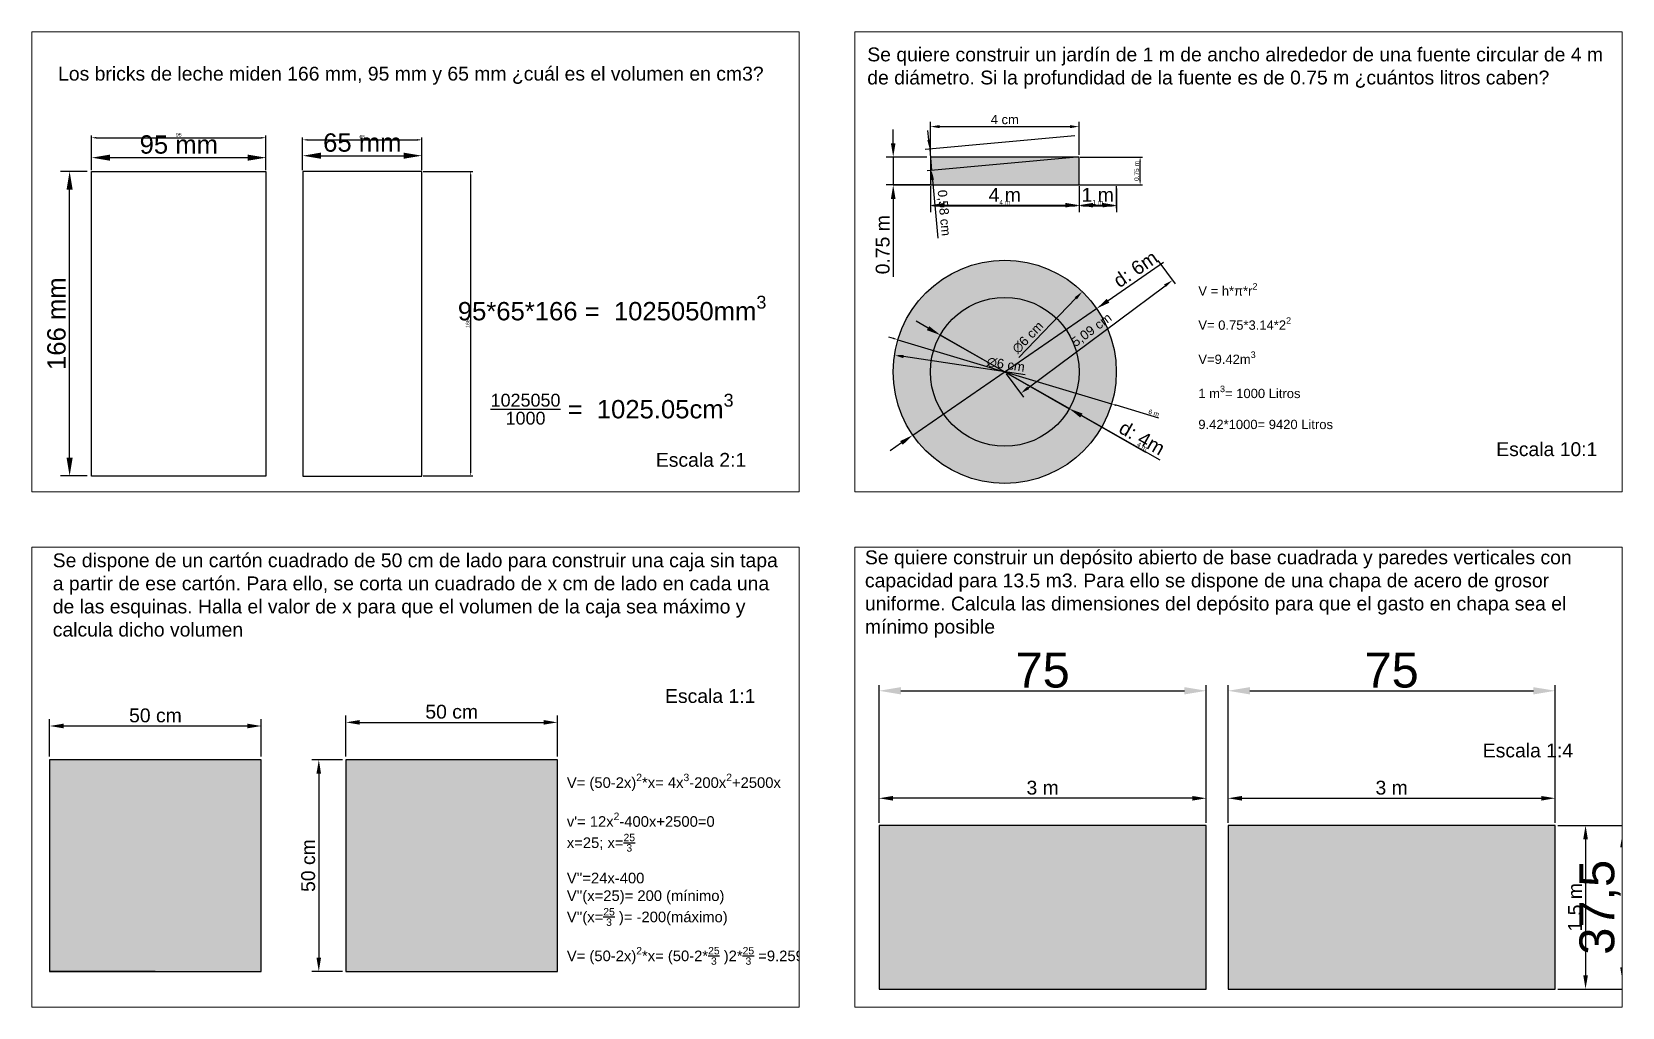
# Paper-space layout 'Presentación1' of a CAD drawing. Header units: millimetres. Extents: x 0 to 287, y 0 to 176.
# The model-space entities are those that its viewports show. They can reach past a viewport. Long polylines and large blocks are cut down to what shows.
import ezdxf

# ---------------------------------------------------------------- set-up
doc = ezdxf.new("R2010")
doc.units = ezdxf.units.MM
for name, color, linetype in [('Agua', 150, 'Continuous'), ('AUX', 252, 'Continuous'), ('Jardín', 80, 'Continuous'), ('Texto', 250, 'Continuous')]:
    doc.layers.add(name, color=color, linetype=linetype)
doc.styles.add('Anotativo', font='arial.ttf')
doc.styles.get("Standard").update_dxf_attribs({"font": 'arial.ttf'})
doc.dimstyles.new('Annotative', dxfattribs={"dimscale": 0, "dimtxt": 2.5, "dimasz": 2.5, "dimexe": 1.25, "dimexo": 0.625, "dimtad": 1, "dimtxsty": 'Standard', "dimcen": 2.5, "dimadec": 0, "dimazin": 0, "dimtfac": 1, "dimtmove": 0, "dimatfit": 3, "dimfxl": 1, "dimarcsym": 0})
doc.dimstyles.new('Ari_m_cm', dxfattribs={"dimtxt": 2.5, "dimasz": 2.5, "dimexe": 1.25, "dimexo": 0.625, "dimtad": 1, "dimlfac": 0.1, "dimtxsty": 'Standard', "dimcen": 2.5, "dimadec": 0, "dimazin": 0, "dimtfac": 1, "dimtmove": 0, "dimatfit": 3, "dimfxl": 1, "dimarcsym": 0})

# ---------------------------------------------------------------- blocks, each defined once
blk = doc.blocks.new('*D17')
at = {"layer": 'AUX', "color": 0, "lineweight": -2, "transparency": 16777216}
for p, q in [((3.22, 45.26), (3.22, 51.99)), ((41.4, 45.26), (41.4, 51.99)), ((5.72, 50.74), (38.9, 50.74))]:
    blk.add_line(p, q, dxfattribs=at)
at = {"layer": 'AUX', "color": 0, "transparency": 16777216}
for points in [[(5.72, 51.16), (5.72, 50.32), (3.22, 50.74)], [(38.9, 51.16), (38.9, 50.32), (41.4, 50.74)]]:
    blk.add_solid(points, dxfattribs=at)
at = {"layer": 'Defpoints', "color": 0, "transparency": 16777216}
for p in [(41.4, 50.74), (3.22, 44.64), (41.4, 44.64)]:
    blk.add_point(p, dxfattribs=at)
at = {"layer": 'AUX', "color": 0, "transparency": 16777216, "insert": (22.31, 52.64), "char_height": 2.5, "attachment_point": 5}
blk.add_mtext('50 cm', dxfattribs=at)
blk = doc.blocks.new('*D18')
at = {"layer": 'AUX', "color": 0, "lineweight": -2, "transparency": 16777216}
for p, q in [((56.67, 45.26), (56.67, 52.64)), ((94.86, 45.26), (94.86, 52.64)), ((59.17, 51.39), (92.36, 51.39))]:
    blk.add_line(p, q, dxfattribs=at)
at = {"layer": 'AUX', "color": 0, "transparency": 16777216}
for points in [[(59.17, 51.81), (59.17, 50.98), (56.67, 51.39)], [(92.36, 51.81), (92.36, 50.98), (94.86, 51.39)]]:
    blk.add_solid(points, dxfattribs=at)
at = {"layer": 'Defpoints', "color": 0, "transparency": 16777216}
for p in [(94.86, 51.39), (56.67, 44.64), (94.86, 44.64)]:
    blk.add_point(p, dxfattribs=at)
at = {"layer": 'AUX', "color": 0, "transparency": 16777216, "insert": (75.77, 53.3), "char_height": 2.5, "width": 10.4717, "attachment_point": 5}
blk.add_mtext('50 cm', dxfattribs=at)
blk = doc.blocks.new('*D19')
at = {"layer": 'AUX', "color": 0, "lineweight": -2, "transparency": 16777216}
for p, q in [((56.05, 44.64), (50.54, 44.64)), ((51.79, 42.14), (51.79, 8.95)), ((56.05, 6.45), (50.54, 6.45))]:
    blk.add_line(p, q, dxfattribs=at)
at = {"layer": 'AUX', "color": 0, "transparency": 16777216}
for points in [[(51.37, 42.14), (52.2, 42.14), (51.79, 44.64)], [(51.37, 8.95), (52.2, 8.95), (51.79, 6.45)]]:
    blk.add_solid(points, dxfattribs=at)
at = {"layer": 'Defpoints', "color": 0, "transparency": 16777216}
for p in [(56.67, 44.64), (51.79, 6.45), (56.67, 6.45)]:
    blk.add_point(p, dxfattribs=at)
at = {"layer": 'AUX', "color": 0, "transparency": 16777216, "insert": (49.88, 25.55), "char_height": 2.5, "attachment_point": 5, "rotation": 90}
blk.add_mtext('50 cm', dxfattribs=at)
blk = doc.blocks.new('*D23')
at = {"layer": 'AUX', "color": 0, "lineweight": -2, "transparency": 16777216}
for p, q in [((275.54, 32.79), (281.64, 32.79)), ((280.39, 30.29), (280.39, 5.77)), ((275.54, 3.27), (281.64, 3.27))]:
    blk.add_line(p, q, dxfattribs=at)
at = {"layer": 'AUX', "color": 0, "transparency": 16777216}
for points in [[(279.97, 30.29), (280.81, 30.29), (280.39, 32.79)], [(279.97, 5.77), (280.81, 5.77), (280.39, 3.27)]]:
    blk.add_solid(points, dxfattribs=at)
at = {"layer": 'Defpoints', "color": 0, "transparency": 16777216}
for p in [(274.91, 32.79), (274.91, 3.27), (280.39, 3.27)]:
    blk.add_point(p, dxfattribs=at)
at = {"layer": 'AUX', "color": 0, "transparency": 16777216, "insert": (278.49, 18.03), "char_height": 2.5, "attachment_point": 5, "rotation": 90}
blk.add_mtext('1.5 m', dxfattribs=at)
blk = doc.blocks.new('*D24')
at = {"layer": 'AUX', "color": 0, "lineweight": -2, "transparency": 16777216}
for p, q in [((152.89, 33.41), (152.89, 38.95)), ((209.44, 37.7), (155.39, 37.7)), ((211.94, 33.41), (211.94, 38.95))]:
    blk.add_line(p, q, dxfattribs=at)
at = {"layer": 'AUX', "color": 0, "transparency": 16777216}
for points in [[(155.39, 38.11), (155.39, 37.28), (152.89, 37.7)], [(209.44, 38.11), (209.44, 37.28), (211.94, 37.7)]]:
    blk.add_solid(points, dxfattribs=at)
at = {"layer": 'Defpoints', "color": 0, "transparency": 16777216}
for p in [(152.89, 37.7), (152.89, 32.79), (211.94, 32.79)]:
    blk.add_point(p, dxfattribs=at)
at = {"layer": 'AUX', "color": 0, "transparency": 16777216, "insert": (182.41, 39.6), "char_height": 2.5, "attachment_point": 5}
blk.add_mtext('3 m', dxfattribs=at)
blk = doc.blocks.new('*D25')
at = {"layer": 'AUX', "color": 0, "lineweight": -2, "transparency": 16777216}
for p, q in [((215.87, 33.41), (215.87, 38.95)), ((218.37, 37.7), (272.41, 37.7)), ((274.91, 33.41), (274.91, 38.95))]:
    blk.add_line(p, q, dxfattribs=at)
at = {"layer": 'AUX', "color": 0, "transparency": 16777216}
for points in [[(218.37, 38.11), (218.37, 37.28), (215.87, 37.7)], [(272.41, 38.11), (272.41, 37.28), (274.91, 37.7)]]:
    blk.add_solid(points, dxfattribs=at)
at = {"layer": 'Defpoints', "color": 0, "transparency": 16777216}
for p in [(274.91, 37.7), (215.87, 32.79), (274.91, 32.79)]:
    blk.add_point(p, dxfattribs=at)
at = {"layer": 'AUX', "color": 0, "transparency": 16777216, "insert": (245.39, 39.6), "char_height": 2.5, "attachment_point": 5}
blk.add_mtext('3 m', dxfattribs=at)
blk = doc.blocks.new('*D39')
at = {"layer": 'AUX', "color": 0, "lineweight": -2, "transparency": 16777216}
for p, q in [((162.16, 147.74), (162.16, 143.46)), ((189, 147.74), (189, 143.46)), ((164.66, 144.71), (186.5, 144.71))]:
    blk.add_line(p, q, dxfattribs=at)
at = {"layer": 'AUX', "color": 0, "transparency": 16777216}
for points in [[(164.66, 145.13), (164.66, 144.3), (162.16, 144.71)], [(186.5, 145.13), (186.5, 144.3), (189, 144.71)]]:
    blk.add_solid(points, dxfattribs=at)
at = {"layer": 'Defpoints', "color": 0, "transparency": 16777216}
for p in [(162.16, 148.36), (189, 148.36), (189, 144.71)]:
    blk.add_point(p, dxfattribs=at)
at = {"layer": 'AUX', "color": 0, "transparency": 16777216, "insert": (175.58, 146.59), "char_height": 2.5, "attachment_point": 5}
blk.add_mtext('4 m', dxfattribs=at)
blk = doc.blocks.new('*D40')
at = {"layer": 'AUX', "color": 0, "lineweight": -2, "transparency": 16777216}
for p, q in [((189, 147.74), (189, 143.46)), ((195.72, 147.74), (195.72, 143.46)), ((191.5, 144.71), (193.22, 144.71))]:
    blk.add_line(p, q, dxfattribs=at)
at = {"layer": 'AUX', "color": 0, "transparency": 16777216}
for points in [[(191.5, 145.13), (191.5, 144.3), (189, 144.71)], [(193.22, 145.13), (193.22, 144.3), (195.72, 144.71)]]:
    blk.add_solid(points, dxfattribs=at)
at = {"layer": 'Defpoints', "color": 0, "transparency": 16777216}
for p in [(189, 148.36), (195.72, 148.36), (195.72, 144.71)]:
    blk.add_point(p, dxfattribs=at)
at = {"layer": 'AUX', "color": 0, "transparency": 16777216, "insert": (192.36, 146.59), "char_height": 2.5, "attachment_point": 5}
blk.add_mtext('1 m', dxfattribs=at)
blk = doc.blocks.new('*D41')
at = {"layer": 'AUX', "color": 0, "lineweight": -2, "transparency": 16777216}
for p, q in [((155.45, 155.9), (155.45, 158.4)), ((161.54, 153.4), (154.2, 153.4)), ((155.45, 153.4), (155.45, 148.36)), ((161.54, 148.36), (154.2, 148.36)), ((155.45, 145.86), (155.45, 131.81))]:
    blk.add_line(p, q, dxfattribs=at)
at = {"layer": 'AUX', "color": 0, "transparency": 16777216}
for points in [[(155.03, 155.9), (155.87, 155.9), (155.45, 153.4)], [(155.03, 145.86), (155.87, 145.86), (155.45, 148.36)]]:
    blk.add_solid(points, dxfattribs=at)
at = {"layer": 'Defpoints', "color": 0, "transparency": 16777216}
for p in [(162.16, 153.4), (155.45, 148.36), (162.16, 148.36)]:
    blk.add_point(p, dxfattribs=at)
at = {"layer": 'AUX', "color": 0, "transparency": 16777216, "insert": (153.55, 137.58), "char_height": 2.5, "attachment_point": 5, "rotation": 90}
blk.add_mtext('0.75 m', dxfattribs=at)
blk = doc.blocks.new('*D42')
at = {"layer": 'AUX', "color": 0, "lineweight": -2, "transparency": 16777216}
for p, q in [((161.74, 122.52), (159.57, 123.76)), ((163.91, 121.29), (187.24, 108)), ((203.6, 98.68), (189.41, 106.76))]:
    blk.add_line(p, q, dxfattribs=at)
at = {"layer": 'AUX', "color": 0, "transparency": 16777216}
for points in [[(161.95, 122.89), (161.53, 122.16), (163.91, 121.29)], [(189.62, 107.12), (189.2, 106.4), (187.24, 108)]]:
    blk.add_solid(points, dxfattribs=at)
at = {"layer": 'Defpoints', "color": 0, "transparency": 16777216}
for p in [(163.91, 121.29), (187.24, 108)]:
    blk.add_point(p, dxfattribs=at)
at = {"layer": 'AUX', "color": 0, "transparency": 16777216, "insert": (200.35, 102.71), "char_height": 2.5, "attachment_point": 5, "rotation": 330.3316}
blk.add_mtext('d: 4m', dxfattribs=at)
blk = doc.blocks.new('*D43')
at = {"layer": 'AUX', "color": 0, "lineweight": -2, "transparency": 16777216}
for p, q in [((204.22, 134.36), (194.22, 127.48)), ((158.99, 103.23), (192.16, 126.06)), ((156.93, 101.81), (154.87, 100.39))]:
    blk.add_line(p, q, dxfattribs=at)
at = {"layer": 'AUX', "color": 0, "transparency": 16777216}
for points in [[(193.98, 127.82), (194.46, 127.13), (192.16, 126.06)], [(156.7, 102.15), (157.17, 101.47), (158.99, 103.23)]]:
    blk.add_solid(points, dxfattribs=at)
at = {"layer": 'Defpoints', "color": 0, "transparency": 16777216}
for p in [(192.16, 126.06), (158.99, 103.23)]:
    blk.add_point(p, dxfattribs=at)
at = {"layer": 'AUX', "color": 0, "transparency": 16777216, "insert": (199.17, 133.19), "char_height": 2.5, "attachment_point": 5, "rotation": 34.5389}
blk.add_mtext('d: 6m', dxfattribs=at)
blk = doc.blocks.new('*D5')
at = {"layer": 'AUX', "color": 0, "lineweight": -2, "transparency": 16777216}
for p, q in [((4971.69, 4566.3), (4971.69, 4585.24)), ((4974.19, 4583.99), (5064.19, 4583.99)), ((5066.69, 4566.3), (5066.69, 4585.24))]:
    blk.add_line(p, q, dxfattribs=at)
at = {"layer": 'AUX', "color": 0, "transparency": 16777216}
for points in [[(4974.19, 4584.41), (4974.19, 4583.57), (4971.69, 4583.99)], [(5064.19, 4584.41), (5064.19, 4583.57), (5066.69, 4583.99)]]:
    blk.add_solid(points, dxfattribs=at)
at = {"layer": 'Defpoints', "color": 0, "transparency": 16777216}
for p in [(5066.69, 4583.99), (4971.69, 4565.68), (5066.69, 4565.68)]:
    blk.add_point(p, dxfattribs=at)
at = {"layer": 'AUX', "color": 0, "transparency": 16777216, "insert": (5019.19, 4585.64), "char_height": 2, "attachment_point": 5}
blk.add_mtext('95', dxfattribs=at)
blk = doc.blocks.new('*D6')
at = {"layer": 'AUX', "color": 0, "lineweight": -2, "transparency": 16777216}
for p, q in [((5086.69, 4566.3), (5086.69, 4584.1)), ((5089.19, 4582.85), (5149.19, 4582.85)), ((5151.69, 4566.3), (5151.69, 4584.1))]:
    blk.add_line(p, q, dxfattribs=at)
at = {"layer": 'AUX', "color": 0, "transparency": 16777216}
for points in [[(5089.19, 4583.27), (5089.19, 4582.43), (5086.69, 4582.85)], [(5149.19, 4583.27), (5149.19, 4582.43), (5151.69, 4582.85)]]:
    blk.add_solid(points, dxfattribs=at)
at = {"layer": 'Defpoints', "color": 0, "transparency": 16777216}
for p in [(5151.69, 4582.85), (5086.69, 4565.68), (5151.69, 4565.68)]:
    blk.add_point(p, dxfattribs=at)
at = {"layer": 'AUX', "color": 0, "transparency": 16777216, "insert": (5119.19, 4584.5), "char_height": 2, "attachment_point": 5}
blk.add_mtext('65', dxfattribs=at)
blk = doc.blocks.new('*D7')
at = {"layer": 'AUX', "color": 0, "lineweight": -2, "transparency": 16777216}
for p, q in [((5152.32, 4565.68), (5179.5, 4565.68)), ((5178.25, 4402.18), (5178.25, 4563.18)), ((5152.32, 4399.68), (5179.5, 4399.68))]:
    blk.add_line(p, q, dxfattribs=at)
at = {"layer": 'AUX', "color": 0, "transparency": 16777216}
for points in [[(5177.83, 4563.18), (5178.66, 4563.18), (5178.25, 4565.68)], [(5177.83, 4402.18), (5178.66, 4402.18), (5178.25, 4399.68)]]:
    blk.add_solid(points, dxfattribs=at)
at = {"layer": 'Defpoints', "color": 0, "transparency": 16777216}
for p in [(5151.69, 4565.68), (5178.25, 4565.68), (5151.69, 4399.68)]:
    blk.add_point(p, dxfattribs=at)
at = {"layer": 'AUX', "color": 0, "transparency": 16777216, "insert": (5176.6, 4482.68), "char_height": 2, "attachment_point": 5, "rotation": 90}
blk.add_mtext('166', dxfattribs=at)
blk = doc.blocks.new('*D11')
at = {"layer": 'AUX', "color": 0, "lineweight": -2, "transparency": 16777216}
for p, q in [((7633.76, 4770.02), (7633.76, 4801.53)), ((7708.76, 4770.02), (7708.76, 4801.53)), ((7638.76, 4800.28), (7703.76, 4800.28))]:
    blk.add_line(p, q, dxfattribs=at)
at = {"layer": 'AUX', "color": 0, "transparency": 16777216}
for points in [[(7638.76, 4801.11), (7638.76, 4799.44), (7633.76, 4800.28)], [(7703.76, 4801.11), (7703.76, 4799.44), (7708.76, 4800.28)]]:
    blk.add_solid(points, dxfattribs=at)
at = {"layer": 'Defpoints', "color": 0, "transparency": 16777216}
for p in [(7708.76, 4800.28), (7633.76, 4769.4), (7708.76, 4769.4)]:
    blk.add_point(p, dxfattribs=at)
at = {"layer": 'AUX', "color": 0, "transparency": 16777216, "insert": (7671.26, 4804.97), "char_height": 8, "attachment_point": 5}
blk.add_mtext('75', dxfattribs=at)
blk = doc.blocks.new('*D12')
at = {"layer": 'AUX', "color": 0, "lineweight": -2, "transparency": 16777216}
for p, q in [((7713.76, 4770.02), (7713.76, 4801.53)), ((7788.76, 4770.02), (7788.76, 4801.53)), ((7718.76, 4800.28), (7783.76, 4800.28))]:
    blk.add_line(p, q, dxfattribs=at)
at = {"layer": 'AUX', "color": 0, "transparency": 16777216}
for points in [[(7718.76, 4801.11), (7718.76, 4799.44), (7713.76, 4800.28)], [(7783.76, 4801.11), (7783.76, 4799.44), (7788.76, 4800.28)]]:
    blk.add_solid(points, dxfattribs=at)
at = {"layer": 'Defpoints', "color": 0, "transparency": 16777216}
for p in [(7788.76, 4800.28), (7713.76, 4769.4), (7788.76, 4769.4)]:
    blk.add_point(p, dxfattribs=at)
at = {"layer": 'AUX', "color": 0, "transparency": 16777216, "insert": (7751.26, 4804.97), "char_height": 8, "attachment_point": 5}
blk.add_mtext('75', dxfattribs=at)
blk = doc.blocks.new('*D13')
at = {"layer": 'AUX', "color": 0, "lineweight": -2, "transparency": 16777216}
for p, q in [((7789.38, 4769.4), (7805.74, 4769.4)), ((7804.49, 4764.4), (7804.49, 4736.9)), ((7789.38, 4731.9), (7805.74, 4731.9))]:
    blk.add_line(p, q, dxfattribs=at)
at = {"layer": 'AUX', "color": 0, "transparency": 16777216}
for points in [[(7803.66, 4764.4), (7805.32, 4764.4), (7804.49, 4769.4)], [(7803.66, 4736.9), (7805.32, 4736.9), (7804.49, 4731.9)]]:
    blk.add_solid(points, dxfattribs=at)
at = {"layer": 'Defpoints', "color": 0, "transparency": 16777216}
for p in [(7788.76, 4769.4), (7788.76, 4731.9), (7804.49, 4731.9)]:
    blk.add_point(p, dxfattribs=at)
at = {"layer": 'AUX', "color": 0, "transparency": 16777216, "insert": (7799.06, 4750.65), "char_height": 8, "attachment_point": 5, "rotation": 90}
blk.add_mtext('37,5', dxfattribs=at)
blk = doc.blocks.new('*D14')
at = {"layer": 'AUX', "color": 0, "lineweight": -2, "transparency": 16777216}
for p, q in [((4971.69, 4568.18), (4971.69, 4578.14)), ((5066.69, 4568.18), (5066.69, 4578.14)), ((4981.69, 4573.14), (5056.69, 4573.14))]:
    blk.add_line(p, q, dxfattribs=at)
at = {"layer": 'AUX', "color": 0, "transparency": 16777216}
for points in [[(4981.69, 4574.81), (4981.69, 4571.48), (4971.69, 4573.14)], [(5056.69, 4574.81), (5056.69, 4571.48), (5066.69, 4573.14)]]:
    blk.add_solid(points, dxfattribs=at)
at = {"layer": 'Defpoints', "color": 0, "transparency": 16777216}
for p in [(5066.69, 4573.14), (4971.69, 4565.68), (5066.69, 4565.68)]:
    blk.add_point(p, dxfattribs=at)
at = {"layer": 'AUX', "color": 0, "transparency": 16777216, "insert": (5019.19, 4580.25), "char_height": 10, "attachment_point": 5}
blk.add_mtext('95 mm', dxfattribs=at)
blk = doc.blocks.new('*D15')
at = {"layer": 'AUX', "color": 0, "lineweight": -2, "transparency": 16777216}
for p, q in [((5086.69, 4568.18), (5086.69, 4579.21)), ((5151.69, 4568.18), (5151.69, 4579.21)), ((5096.69, 4574.21), (5141.69, 4574.21))]:
    blk.add_line(p, q, dxfattribs=at)
at = {"layer": 'AUX', "color": 0, "transparency": 16777216}
for points in [[(5096.69, 4575.88), (5096.69, 4572.54), (5086.69, 4574.21)], [(5141.69, 4575.88), (5141.69, 4572.54), (5151.69, 4574.21)]]:
    blk.add_solid(points, dxfattribs=at)
at = {"layer": 'Defpoints', "color": 0, "transparency": 16777216}
for p in [(5151.69, 4574.21), (5086.69, 4565.68), (5151.69, 4565.68)]:
    blk.add_point(p, dxfattribs=at)
at = {"layer": 'AUX', "color": 0, "transparency": 16777216, "insert": (5119.19, 4581.32), "char_height": 10, "attachment_point": 5}
blk.add_mtext('65 mm', dxfattribs=at)
blk = doc.blocks.new('*D16')
at = {"layer": 'AUX', "color": 0, "lineweight": -2, "transparency": 16777216}
for p, q in [((4969.19, 4565.68), (4954.68, 4565.68)), ((4959.68, 4409.68), (4959.68, 4555.68)), ((4969.19, 4399.68), (4954.68, 4399.68))]:
    blk.add_line(p, q, dxfattribs=at)
at = {"layer": 'AUX', "color": 0, "transparency": 16777216}
for points in [[(4958.01, 4555.68), (4961.35, 4555.68), (4959.68, 4565.68)], [(4958.01, 4409.68), (4961.35, 4409.68), (4959.68, 4399.68)]]:
    blk.add_solid(points, dxfattribs=at)
at = {"layer": 'Defpoints', "color": 0, "transparency": 16777216}
for p in [(4959.68, 4565.68), (4971.69, 4565.68), (4971.69, 4399.68)]:
    blk.add_point(p, dxfattribs=at)
at = {"layer": 'AUX', "color": 0, "transparency": 16777216, "insert": (4952.57, 4482.68), "char_height": 10, "attachment_point": 5, "rotation": 90}
blk.add_mtext('166 mm', dxfattribs=at)
blk = doc.blocks.new('*D26')
at = {"layer": 'Defpoints', "color": 0, "transparency": 16777216}
for p in [(5517.72, 4521.93), (5577.05, 4512.99)]:
    blk.add_point(p, dxfattribs=at)
at = {"layer": 'Texto', "color": 0, "lineweight": -2, "transparency": 16777216}
blk.add_line((5552.91, 4516.63), (5520.19, 4521.56), dxfattribs=at)
at = {"layer": 'Texto', "color": 0, "transparency": 16777216}
blk.add_solid([(5520.25, 4521.97), (5520.13, 4521.15), (5517.72, 4521.93)], dxfattribs=at)
at = {"layer": 'Texto', "color": 0, "transparency": 16777216, "insert": (5547.68, 4519.41), "char_height": 2.5, "attachment_point": 5, "rotation": 351.4286}
blk.add_mtext('∅6 cm', dxfattribs=at)
blk = doc.blocks.new('*D27')
at = {"layer": 'Defpoints', "color": 0, "transparency": 16777216}
for p in [(5588.19, 4547.88), (5592.5, 4542.1), (5547.38, 4517.46)]:
    blk.add_point(p, dxfattribs=at)
at = {"layer": 'Texto', "color": 0, "lineweight": -2, "transparency": 16777216}
for p, q in [((5588.56, 4547.38), (5593.25, 4541.1)), ((5553.7, 4513.18), (5590.49, 4540.61)), ((5547.76, 4516.96), (5552.44, 4510.68))]:
    blk.add_line(p, q, dxfattribs=at)
at = {"layer": 'Texto', "color": 0, "transparency": 16777216}
for points in [[(5590.24, 4540.94), (5590.74, 4540.27), (5592.5, 4542.1)], [(5553.45, 4513.51), (5553.95, 4512.84), (5551.69, 4511.68)]]:
    blk.add_solid(points, dxfattribs=at)
at = {"layer": 'Texto', "color": 0, "transparency": 16777216, "insert": (5570.82, 4528.6), "char_height": 2.5, "attachment_point": 5, "rotation": 36.7007}
blk.add_mtext('5,09 cm', dxfattribs=at)
blk = doc.blocks.new('*D28')
at = {"layer": 'Defpoints', "color": 0, "transparency": 16777216}
for p in [(5568.23, 4539.03), (5526.53, 4495.89)]:
    blk.add_point(p, dxfattribs=at)
at = {"layer": 'Texto', "color": 0, "lineweight": -2, "transparency": 16777216}
blk.add_line((5551.13, 4521.34), (5566.5, 4537.23), dxfattribs=at)
at = {"layer": 'Texto', "color": 0, "transparency": 16777216}
blk.add_solid([(5566.2, 4537.52), (5566.8, 4536.94), (5568.23, 4539.03)], dxfattribs=at)
at = {"layer": 'Texto', "color": 0, "transparency": 16777216, "insert": (5553.59, 4526.72), "char_height": 2.5, "attachment_point": 5, "rotation": 45.9739}
blk.add_mtext('∅6 cm', dxfattribs=at)
blk = doc.blocks.new('*D29')
at = {"layer": 'Defpoints', "color": 0, "transparency": 16777216}
for p in [(5567.39, 4583.4), (5527.39, 4575.21), (5567.39, 4575.21)]:
    blk.add_point(p, dxfattribs=at)
at = {"layer": 'Texto', "color": 0, "lineweight": -2, "transparency": 16777216}
for p, q in [((5527.39, 4575.83), (5527.39, 4584.65)), ((5529.89, 4583.4), (5564.89, 4583.4)), ((5567.39, 4575.83), (5567.39, 4584.65))]:
    blk.add_line(p, q, dxfattribs=at)
at = {"layer": 'Texto', "color": 0, "transparency": 16777216}
for points in [[(5529.89, 4583.81), (5529.89, 4582.98), (5527.39, 4583.4)], [(5564.89, 4583.81), (5564.89, 4582.98), (5567.39, 4583.4)]]:
    blk.add_solid(points, dxfattribs=at)
at = {"layer": 'Texto', "color": 0, "transparency": 16777216, "insert": (5547.39, 4585.29), "char_height": 2.5, "attachment_point": 5}
blk.add_mtext('4 cm', dxfattribs=at)
blk = doc.blocks.new('*D30')
at = {"layer": 'Defpoints', "color": 0, "transparency": 16777216}
for p in [(5566.87, 4580.98), (5567.39, 4575.21), (5527.72, 4571.59)]:
    blk.add_point(p, dxfattribs=at)
at = {"layer": 'Texto', "color": 0, "lineweight": -2, "transparency": 16777216}
for p, q in [((5566.25, 4580.92), (5525.95, 4577.25)), ((5526.97, 4579.85), (5526.74, 4582.34)), ((5527.2, 4577.36), (5527.72, 4571.59)), ((5566.77, 4575.15), (5526.48, 4571.48)), ((5527.95, 4569.1), (5529.39, 4553.36))]:
    blk.add_line(p, q, dxfattribs=at)
at = {"layer": 'Texto', "color": 0, "transparency": 16777216}
for points in [[(5527.39, 4579.89), (5526.56, 4579.81), (5527.2, 4577.36)], [(5528.37, 4569.14), (5527.54, 4569.06), (5527.72, 4571.59)]]:
    blk.add_solid(points, dxfattribs=at)
at = {"layer": 'Texto', "color": 0, "transparency": 16777216, "insert": (5530.9, 4560.18), "char_height": 2.5, "attachment_point": 5, "rotation": 275.2103}
blk.add_mtext('0,58 cm', dxfattribs=at)
blk = doc.blocks.new('*D34')
at = {"layer": 'AUX', "color": 0, "lineweight": -2, "transparency": 16777216}
for p, q in [((5527.39, 4567.39), (5527.39, 4561.48)), ((5567.39, 4567.39), (5567.39, 4561.48)), ((5528.64, 4562.1), (5566.14, 4562.1))]:
    blk.add_line(p, q, dxfattribs=at)
at = {"layer": 'AUX', "color": 0, "transparency": 16777216}
for points in [[(5528.64, 4562.31), (5528.64, 4561.89), (5527.39, 4562.1)], [(5566.14, 4562.31), (5566.14, 4561.89), (5567.39, 4562.1)]]:
    blk.add_solid(points, dxfattribs=at)
at = {"layer": 'Defpoints', "color": 0, "transparency": 16777216}
for p in [(5527.39, 4567.71), (5567.39, 4567.71), (5567.39, 4562.1)]:
    blk.add_point(p, dxfattribs=at)
at = {"layer": 'AUX', "color": 0, "transparency": 16777216, "insert": (5547.39, 4563.04), "char_height": 1.25, "width": 3.6494, "attachment_point": 5}
blk.add_mtext('4 m', dxfattribs=at)
blk = doc.blocks.new('*D35')
at = {"layer": 'AUX', "color": 0, "lineweight": -2, "transparency": 16777216}
for p, q in [((5567.71, 4575.21), (5584.41, 4575.21)), ((5583.79, 4568.96), (5583.79, 4573.96)), ((5567.71, 4567.71), (5584.41, 4567.71))]:
    blk.add_line(p, q, dxfattribs=at)
at = {"layer": 'AUX', "color": 0, "transparency": 16777216}
for points in [[(5583.58, 4573.96), (5584, 4573.96), (5583.79, 4575.21)], [(5583.58, 4568.96), (5584, 4568.96), (5583.79, 4567.71)]]:
    blk.add_solid(points, dxfattribs=at)
at = {"layer": 'Defpoints', "color": 0, "transparency": 16777216}
for p in [(5567.39, 4575.21), (5583.79, 4575.21), (5567.39, 4567.71)]:
    blk.add_point(p, dxfattribs=at)
at = {"layer": 'AUX', "color": 0, "transparency": 16777216, "insert": (5582.84, 4571.46), "char_height": 1.25, "attachment_point": 5, "rotation": 90}
blk.add_mtext('0.75 m', dxfattribs=at)
blk = doc.blocks.new('*D36')
at = {"layer": 'AUX', "color": 0, "lineweight": -2, "transparency": 16777216}
for p, q in [((5517.46, 4526.45), (5516.26, 4526.81)), ((5518.65, 4526.09), (5576.11, 4508.83)), ((5588.8, 4505.02), (5577.31, 4508.47))]:
    blk.add_line(p, q, dxfattribs=at)
at = {"layer": 'AUX', "color": 0, "transparency": 16777216}
for points in [[(5517.52, 4526.65), (5517.4, 4526.26), (5518.65, 4526.09)], [(5577.37, 4508.67), (5577.25, 4508.27), (5576.11, 4508.83)]]:
    blk.add_solid(points, dxfattribs=at)
at = {"layer": 'Defpoints', "color": 0, "transparency": 16777216}
for p in [(5518.65, 4526.09), (5576.11, 4508.83)]:
    blk.add_point(p, dxfattribs=at)
at = {"layer": 'AUX', "color": 0, "transparency": 16777216, "insert": (5587.47, 4506.41), "char_height": 1.25, "width": 4.9591, "attachment_point": 5, "rotation": 343.2746}
blk.add_mtext('6 m', dxfattribs=at)
blk = doc.blocks.new('*D37')
at = {"layer": 'AUX', "color": 0, "lineweight": -2, "transparency": 16777216}
for p, q in [((5528.94, 4528.01), (5527.85, 4528.63)), ((5530.02, 4527.39), (5564.75, 4507.53)), ((5585.35, 4495.75), (5565.83, 4506.91))]:
    blk.add_line(p, q, dxfattribs=at)
at = {"layer": 'AUX', "color": 0, "transparency": 16777216}
for points in [[(5529.04, 4528.19), (5528.83, 4527.83), (5530.02, 4527.39)], [(5565.93, 4507.09), (5565.73, 4506.73), (5564.75, 4507.53)]]:
    blk.add_solid(points, dxfattribs=at)
at = {"layer": 'Defpoints', "color": 0, "transparency": 16777216}
for p in [(5530.02, 4527.39), (5564.75, 4507.53)]:
    blk.add_point(p, dxfattribs=at)
at = {"layer": 'AUX', "color": 0, "transparency": 16777216, "insert": (5584.34, 4497.41), "char_height": 1.25, "width": 4.9591, "attachment_point": 5, "rotation": 330.2339}
blk.add_mtext('4 m', dxfattribs=at)
blk = doc.blocks.new('*D38')
at = {"layer": 'AUX', "color": 0, "lineweight": -2, "transparency": 16777216}
for p, q in [((5567.39, 4567.39), (5567.39, 4561.48)), ((5577.39, 4567.39), (5577.39, 4561.48)), ((5568.64, 4562.1), (5576.14, 4562.1))]:
    blk.add_line(p, q, dxfattribs=at)
at = {"layer": 'AUX', "color": 0, "transparency": 16777216}
for points in [[(5568.64, 4562.31), (5568.64, 4561.89), (5567.39, 4562.1)], [(5576.14, 4562.31), (5576.14, 4561.89), (5577.39, 4562.1)]]:
    blk.add_solid(points, dxfattribs=at)
at = {"layer": 'Defpoints', "color": 0, "transparency": 16777216}
for p in [(5567.39, 4567.71), (5577.39, 4567.71), (5577.39, 4562.1)]:
    blk.add_point(p, dxfattribs=at)
at = {"layer": 'AUX', "color": 0, "transparency": 16777216, "insert": (5572.39, 4563.04), "char_height": 1.25, "attachment_point": 5}
blk.add_mtext('1 m', dxfattribs=at)

msp = doc.modelspace()

# ---------------------------------------------------------------- hatches: boundary and pattern name
at = {"layer": 'Texto'}
h = msp.add_hatch(color=9, dxfattribs=at)
h.dxf.hatch_style = 1
h.paths.add_polyline_path([(7708.76, 4769.4), (7633.76, 4769.4), (7633.76, 4731.9), (7708.76, 4731.9)])
h.paths.add_polyline_path([(7788.76, 4731.9), (7788.76, 4769.4), (7713.76, 4769.4), (7713.76, 4731.9)])
h = msp.add_hatch(color=4, dxfattribs=at)
h.dxf.hatch_style = 1
h.paths.add_polyline_path([(5567.395, 4575.206), (5527.395, 4575.206), (5527.395, 4567.706), (5567.395, 4567.706)])
h = msp.add_hatch(color=3, dxfattribs=at)
h.dxf.hatch_style = 1
h.paths.add_polyline_path([(5517.384, 4517.461, 1), (5577.384, 4517.461, 1)])
h.paths.add_polyline_path([(5567.384, 4517.461, -1), (5527.384, 4517.461, -1)], flags=16)
h = msp.add_hatch(color=4, dxfattribs=at)
h.dxf.hatch_style = 1
h.paths.add_polyline_path([(5527.384, 4517.461, 1), (5567.384, 4517.461, 1)])
h = msp.add_hatch(color=46, dxfattribs=at)
h.dxf.hatch_style = 1
h.paths.add_polyline_path([(5813.4, 4416.27), (5763.4, 4416.27), (5763.4, 4366.27), (5813.4, 4366.27)])
h.paths.add_polyline_path([(5743.4, 4416.27), (5693.4, 4416.27), (5693.4, 4366.27), (5743.4, 4366.27)])

# ---------------------------------------------------------------- linework, layer by layer
msp.add_line((5718.35, 4366.27), (5693.4, 4366.27))
for points in [[(7633.76, 4731.9), (7708.76, 4731.9), (7708.76, 4769.4), (7633.76, 4769.4)], [(7713.76, 4731.9), (7788.76, 4731.9), (7788.76, 4769.4), (7713.76, 4769.4)], [(5066.695, 4399.676), (4971.695, 4399.676), (4971.695, 4565.676), (5066.695, 4565.676)], [(5086.695, 4399.676), (5151.695, 4399.676), (5151.695, 4565.676), (5086.695, 4565.676)], [(5693.4, 4366.27), (5743.4, 4366.27), (5743.4, 4416.27), (5693.4, 4416.27)], [(5763.4, 4366.27), (5813.4, 4366.27), (5813.4, 4416.27), (5763.4, 4416.27)]]:
    msp.add_lwpolyline(points, close=True)
at = {"layer": 'Agua'}
msp.add_lwpolyline([(5527.395, 4567.706), (5567.395, 4567.706), (5567.395, 4575.206), (5527.395, 4575.206)], close=True, dxfattribs=at)
msp.add_circle((5547.384, 4517.461), 20, dxfattribs=at)
at = {"layer": 'AUX'}
msp.add_line((5527.395, 4567.706), (5517.395, 4567.706), dxfattribs=at)
at = {"layer": 'Jardín'}
msp.add_line((5517.395, 4567.706), (5577.395, 4567.706), dxfattribs=at)
msp.add_circle((5547.384, 4517.461), 30, dxfattribs=at)

# ---------------------------------------------------------------- texts
at = {"insert": (5815.617, 4417.153), "char_height": 2.5, "attachment_point": 1}
msp.add_mtext_dynamic_manual_height_columns("\\A1;\\PV= (50-2x){\\H0.7x;\\S2^ ;}*x= 4x{\\H0.7x;\\S3^ ;}-200x{\\H0.7x;\\S2^ ;}+2500x\\P\\Pv'= 12x{\\H0.7x;\\S2^ ;}-400x+2500=0\\Px=25; x={\\H0.7x;\\S25/3;} \\P\\PV''=24x-400\\PV''(x=25)= 200 (mínimo)\\PV''(x={\\H0.7x;\\S25/3;} )= -200(máximo)\\P\\PV= (50-2x){\\H0.7x;\\S2^ ;}*x= (50-2*{\\H0.7x;\\S25/3;} )2*{\\H0.7x;\\S25/3;} =9.259.26cm{\\H0.7x;\\S3^ ;}", width=63.63344, gutter_width=12.5, heights=[0], dxfattribs=at)
at = {"layer": 'Texto'}
for s, width, gutter_width, heights, insert, char_height, attachment_point in [('\\A1;V = h*π*r{\\H0.7x;\\S2^ ;}\\P\\PV= 0.75*3.14*2{\\H0.7x;\\S2^ ;}\\P\\PV=9.42m{\\H0.7x;\\S3^ ;} \\P\\P1 m{\\H0.7x;\\S3^ ;}= 1000 Litros\\P\\P9.42*1000= 9420 Litros', 41.63104, 12.5, [67.705], (5599.442, 4541.31), 2.5, 1), ('\\A1;95*65*166 =  1025050mm{\\H0.7x;\\S3^ ;}\\P\\P\\P{\\H0.7x;\\S1025050/1000;} =  1025.05cm{\\H0.7x;\\S3^ ;}', 558.23057, 50, [341.762], (5255.321, 4462.793), 10, 5)]:
    msp.add_mtext_dynamic_manual_height_columns(s, width=width, gutter_width=gutter_width, heights=heights, dxfattribs=dict(at, insert=insert, char_height=char_height, attachment_point=attachment_point))

# ---------------------------------------------------------------- dimensions: what is measured, and where the dimension line sits
at = {"layer": 'AUX'}
for base, p1, p2, override, picture, middle in [((7708.76, 4800.278), (7633.76, 4769.4), (7708.76, 4769.4), {"dimtxt": 8, "dimasz": 5}, '*D11', (7671.26, 4804.971)), ((7788.76, 4800.278), (7713.76, 4769.4), (7788.76, 4769.4), {"dimtxt": 8, "dimasz": 5}, '*D12', (7751.26, 4804.971)), ((5066.695, 4583.989), (4971.695, 4565.676), (5066.695, 4565.676), {"dimtxt": 2}, '*D5', (5019.195, 4585.636)), ((5151.695, 4582.851), (5086.695, 4565.676), (5151.695, 4565.676), {"dimtxt": 2}, '*D6', (5119.195, 4584.497))]:
    dim = msp.add_linear_dim(base=base, p1=p1, p2=p2, dimstyle='Annotative', override=override, dxfattribs=at)
    dim.commit()
    dim.dimension.update_dxf_attribs({"geometry": picture, "text_midpoint": middle})
for base, p1, p2, override, picture, middle in [((7804.488, 4731.9), (7788.76, 4769.4), (7788.76, 4731.9), {"dimtxt": 8, "dimasz": 5}, '*D13', (7799.056, 4750.65)), ((5178.248, 4565.676), (5151.695, 4399.676), (5151.695, 4565.676), {"dimtxt": 2}, '*D7', (5176.602, 4482.676))]:
    dim = msp.add_linear_dim(base=base, p1=p1, p2=p2, angle=90, dimstyle='Annotative', override=override, dxfattribs=at)
    dim.commit()
    dim.dimension.update_dxf_attribs({"geometry": picture, "text_midpoint": middle})
for base, p1, p2, text, override, picture, middle in [((5066.695, 4573.142), (4971.695, 4565.676), (5066.695, 4565.676), '95 mm', {"dimgap": 0.5, "dimtoh": 1, "dimpost": ' cm'}, '*D14', (5019.195, 4580.248)), ((5151.695, 4574.21), (5086.695, 4565.676), (5151.695, 4565.676), '65 mm', {"dimgap": 0.5, "dimtoh": 1, "dimpost": ' cm'}, '*D15', (5119.195, 4581.316)), ((5567.395, 4562.102), (5527.395, 4567.706), (5567.395, 4567.706), '4 m', {"dimpost": ' cm'}, '*D34', (5547.395, 4563.039)), ((5577.395, 4562.102), (5567.395, 4567.706), (5577.395, 4567.706), '1 m', {"dimpost": ' cm'}, '*D38', (5572.395, 4563.042))]:
    dim = msp.add_linear_dim(base=base, p1=p1, p2=p2, text=text, dimstyle='Ari_m_cm', override=override, dxfattribs=at)
    dim.commit()
    dim.dimension.update_dxf_attribs({"geometry": picture, "text_midpoint": middle})
dim = msp.add_linear_dim(base=(5583.79, 4575.206), p1=(5567.395, 4567.706), p2=(5567.395, 4575.206), angle=90, text='0.75 m', dimstyle='Ari_m_cm', override={"dimpost": ' cm'}, dxfattribs=at)
dim.commit()
dim.dimension.update_dxf_attribs({"geometry": '*D35', "text_midpoint": (5583.79, 4571.456), "dimtype": 160})
dim = msp.add_linear_dim(base=(4959.679, 4565.676), p1=(4971.695, 4399.676), p2=(4971.695, 4565.676), angle=90, text='166 mm', dimstyle='Ari_m_cm', override={"dimgap": 0.5, "dimtoh": 1, "dimpost": ' cm'}, dxfattribs=at)
dim.commit()
dim.dimension.update_dxf_attribs({"geometry": '*D16', "text_midpoint": (4952.574, 4482.676)})
for p1, p2, text, picture, middle in [((5530.023, 4527.391), (5564.745, 4507.532), '4 m', '*D37', (5583.872, 4496.593)), ((5518.653, 4526.095), (5576.115, 4508.828), '6 m', '*D36', (5587.195, 4505.498))]:
    dim = msp.add_diameter_dim_2p(p1=p1, p2=p2, text=text, dimstyle='Ari_m_cm', override={"dimpost": ' cm'}, dxfattribs=at)
    dim.commit()
    dim.dimension.update_dxf_attribs({"geometry": picture, "text_midpoint": middle, "dimtype": 163})
at = {"layer": 'Texto', "color": 3}
dim = msp.add_linear_dim(base=(5567.395, 4583.398), p1=(5527.395, 4575.206), p2=(5567.395, 4575.206), dimstyle='Ari_m_cm', override={"dimpost": ' cm'}, dxfattribs=at)
dim.commit()
dim.dimension.update_dxf_attribs({"geometry": '*D29', "text_midpoint": (5547.395, 4585.293)})
for p1, p2, distance, picture, middle in [((5566.868, 4580.98), (5567.395, 4575.206), -39.835, '*D30', (5530.901, 4560.178)), ((5547.384, 4517.461), (5588.191, 4547.878), -7.208, '*D27', (5570.824, 4528.596))]:
    dim = msp.add_aligned_dim(p1=p1, p2=p2, distance=distance, dimstyle='Ari_m_cm', override={"dimpost": ' cm'}, dxfattribs=at)
    dim.commit()
    dim.dimension.update_dxf_attribs({"geometry": picture, "text_midpoint": middle})
for p1, p2, picture, middle in [((5526.534, 4495.891), (5568.234, 4539.032), '*D28', (5555.01, 4525.351)), ((5577.049, 4512.99), (5517.719, 4521.933), '*D26', (5547.384, 4517.461))]:
    dim = msp.add_diameter_dim_2p(p1=p1, p2=p2, dimstyle='Ari_m_cm', override={"dimpost": ' cm'}, dxfattribs=at)
    dim.commit()
    dim.dimension.update_dxf_attribs({"geometry": picture, "text_midpoint": middle, "dimtype": 163})

psp = doc.layouts.new('Presentación1')

# ---------------------------------------------------------------- texts
for s, p in [('Escala 10:1', (264.27, 99.44)), ('Escala 2:1', (112.614, 97.516)), ('Escala 1:1', (114.274, 54.897)), ('Escala 1:4', (261.84, 45.074))]:
    psp.add_text(s, height=2.5).set_placement(p)
at = {"layer": 'Texto', "char_height": 2.5, "attachment_point": 1, "style": 'Anotativo'}
for s, insert, width in [('Se quiere construir un jardín de 1 m de ancho alrededor de una fuente circular de 4 m de diámetro. Si la profundidad de la fuente es de 0.75 m ¿cuántos litros caben?', (150.77, 173.167), 132.82137), ('Los bricks de leche miden 166 mm, 95 mm y 65 mm ¿cuál es el volumen en cm3?', (4.741, 169.702), 259.87616), ('Se dispone de un cartón cuadrado de 50 cm de lado para construir una caja sin tapa a partir de ese cartón. Para ello, se corta un cuadrado de x cm de lado en cada una de las esquinas. Halla el valor de x para que el volumen de la caja sea máximo y calcula dicho volumen', (3.779, 81.888), 132.90434), ('Se quiere construir un depósito abierto de base cuadrada y paredes verticales con capacidad para 13.5 m3. Para ello se dispone de una chapa de acero de grosor uniforme. Calcula las dimensiones del depósito para que el gasto en chapa sea el mínimo posible', (150.344, 82.422), 130.9802)]:
    psp.add_mtext(s, dxfattribs=dict(at, insert=insert, width=width))

# ---------------------------------------------------------------- dimensions: what is measured, and where the dimension line sits
at = {"layer": 'AUX'}
for base, p1, p2, text, override, picture, middle in [((155.45, 148.362), (162.161, 153.396), (162.161, 148.362), '0.75 m', {"dimlfac": -0.149011, "dimpost": ' cm'}, '*D41', (153.548, 137.584)), ((51.786, 6.453), (56.674, 44.637), (56.674, 6.453), '50 cm', {"dimlfac": -0.130943, "dimpost": ' dm'}, '*D19', (49.885, 25.545)), ((280.389, 3.266), (274.912, 32.786), (274.912, 3.266), '1.5 m', {"dimlfac": -0.12703, "dimpost": ' cm'}, '*D23', (278.487, 18.026))]:
    dim = psp.add_linear_dim(base=base, p1=p1, p2=p2, angle=90, text=text, dimstyle='Ari_m_cm', override=override, dxfattribs=at)
    dim.commit()
    dim.dimension.update_dxf_attribs({"geometry": picture, "text_midpoint": middle})
for base, p1, p2, text, override, picture, middle in [((189.005, 144.713), (162.161, 148.362), (189.005, 148.362), '4 m', {"dimlfac": -0.149011, "dimpost": ' cm'}, '*D39', (175.583, 146.589)), ((195.715, 144.713), (189.005, 148.362), (195.715, 148.362), '1 m', {"dimlfac": -0.149011, "dimpost": ' cm'}, '*D40', (192.36, 146.594)), ((41.4, 50.74), (3.215, 44.637), (41.4, 44.637), '50 cm', {"dimlfac": -0.130943, "dimpost": ' dm'}, '*D17', (22.308, 52.642)), ((94.858, 51.394), (56.674, 44.637), (94.858, 44.637), '50 cm', {"dimlfac": -0.130943, "dimpost": ' dm'}, '*D18', (75.766, 53.295)), ((152.894, 37.698), (211.935, 32.786), (152.894, 32.786), '3 m', {"dimlfac": -0.12703, "dimpost": ' cm'}, '*D24', (182.415, 39.601)), ((274.912, 37.698), (215.871, 32.786), (274.912, 32.786), '3 m', {"dimlfac": -0.12703, "dimpost": ' cm'}, '*D25', (245.392, 39.601))]:
    dim = psp.add_linear_dim(base=base, p1=p1, p2=p2, text=text, dimstyle='Ari_m_cm', override=override, dxfattribs=at)
    dim.commit()
    dim.dimension.update_dxf_attribs({"geometry": picture, "text_midpoint": middle})
dim = psp.add_diameter_dim_2p(p1=(158.991, 103.229), p2=(192.16, 126.058), text='d: 6m', dimstyle='Ari_m_cm', override={"dimlfac": -0.149011, "dimpost": ' cm'}, dxfattribs=at)
dim.commit()
dim.dimension.update_dxf_attribs({"geometry": '*D43', "text_midpoint": (199.171, 133.192)})
dim = psp.add_diameter_dim_2p(p1=(163.913, 121.287), p2=(187.238, 108), text='d: 4m', dimstyle='Ari_m_cm', override={"dimlfac": -0.149011, "dimpost": ' cm'}, dxfattribs=at)
dim.commit()
dim.dimension.update_dxf_attribs({"geometry": '*D42', "text_midpoint": (199.408, 101.067), "dimtype": 163})

# ---------------------------------------------------------------- viewports
at = {"layer": '0'}
psp.add_viewport(center=(69.25, 134.5), size=(138.5, 83), view_center_point=(5148.209, 4516.396), view_height=250.64122, status=4, dxfattribs=at)
at = {"layer": '0', "view_target_point": (5555.637, 4519.893)}
psp.add_viewport(center=(217.75, 134.5), size=(138.5, 83), view_center_point=(54.592, 27.157), view_height=123.67892, dxfattribs=at)
at = {"layer": '0'}
for center, view_center_point, view_height, status, view_target_point in [((69.25, 41.5), (32.195, 41.313), 108.68282, 5, (5747.672, 4370.849)), ((217.75, 41.5), (-229.351, 45.522), 105.43504, 3, (7945.498, 4734.948))]:
    psp.add_viewport(center=center, size=(138.5, 83), view_center_point=view_center_point, view_height=view_height, status=status, dxfattribs=dict(at, view_target_point=view_target_point))

doc.saveas('drawing.dxf')
